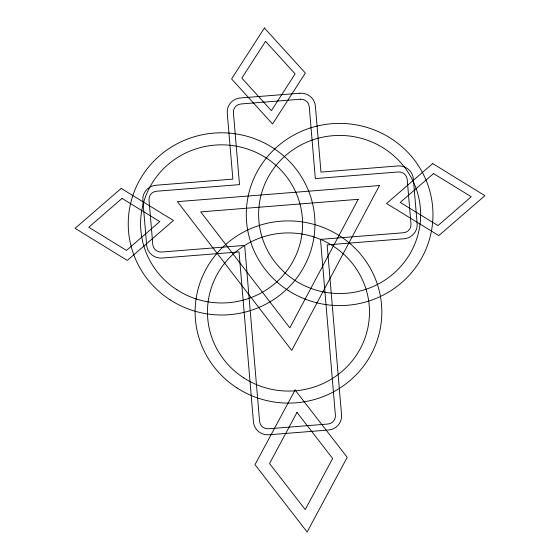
<?xml version="1.0" encoding="UTF-8"?>
<svg xmlns="http://www.w3.org/2000/svg" width="560" height="560" viewBox="0 0 560 560"><rect width="100%" height="100%" fill="white"/><g stroke="black" fill="none" stroke-linecap="round" stroke-linejoin="round"><path stroke-width="0.84" d="M358.225 199.318L289.821 327.859L200.69 211.883L358.225 199.318M379.463 185.542L291.732 350.399L177.415 201.656L379.463 185.542M295.085 389.998L254.996 464.674L307.125 532L347.207 457.324L295.085 389.998M296.989 412.419L269.556 463.519L305.221 509.586L332.654 458.486L296.989 412.419M264.404 28L231.588 78.939L272.545 123.998L305.361 73.059L264.404 28M265.538 41.335L241.836 78.127L271.411 110.67L295.113 73.878L265.538 41.335M121.212 188.419L75.089 228.34L127.316 260.421L173.446 220.493L121.212 188.419M122.059 198.415L88.746 227.248L126.469 250.418L159.782 221.585L122.059 198.415M432.684 163.583L386.554 203.504L438.788 235.585L484.911 195.664L432.684 163.583M433.531 173.579L400.218 202.412L437.941 225.582L471.254 196.749L433.531 173.579M299.845 93.233L240.422 97.972A14.392 14.049 1.2 0 0 227.262 113.113L232.855 179.116L156.016 185.241A14.392 14.049 1.2 0 0 142.856 200.382L146.657 245.182A14.392 14.049 1.2 0 0 162.183 258.041L239.029 251.916L253.435 421.911A14.392 14.049 1.2 0 0 268.968 434.77L328.391 430.031A14.392 14.049 1.2 0 0 341.551 414.89L327.145 244.888L403.984 238.763A14.392 14.049 1.2 0 0 417.144 223.615L413.343 178.815A14.392 14.049 1.2 0 0 397.817 165.963L320.971 172.088L315.378 106.085A14.392 14.049 1.2 0 0 299.845 93.233M300.356 99.232L240.933 103.971A8.225 8.029 1.2 0 0 233.415 112.623L239.512 184.625L156.527 191.24A8.225 8.029 1.2 0 0 149.009 199.892L152.803 244.692A8.225 8.029 1.2 0 0 161.679 252.042L244.664 245.42L259.581 421.421A8.225 8.029 1.2 0 0 268.457 428.771L327.887 424.032A8.225 8.029 1.2 0 0 335.405 415.38L320.488 239.379L403.473 232.757A8.225 8.029 1.2 0 0 410.991 224.105L407.197 179.305A8.225 8.029 1.2 0 0 398.321 171.962L315.336 178.577L309.232 106.575A8.225 8.029 1.2 0 0 300.356 99.232M170.135 299.866A93.352 91.098 1.2 0 0 314.776 229.488A93.352 91.098 1.2 0 0 179.872 142.366A93.352 91.098 1.2 0 0 170.135 299.866M288.169 290.451A93.352 91.098 1.2 0 0 432.803 220.073A93.352 91.098 1.2 0 0 297.906 132.958A93.352 91.098 1.2 0 0 288.169 290.451M237.02 387.961A93.352 91.098 1.2 0 0 381.654 317.583A93.352 91.098 1.2 0 0 246.757 230.461A93.352 91.098 1.2 0 0 237.02 387.961M294.966 280.413A81.011 79.065 1.2 0 0 420.49 219.338A81.011 79.065 1.2 0 0 303.422 143.731A81.011 79.065 1.2 0 0 294.966 280.413M176.939 289.828A81.011 79.065 1.2 0 0 302.463 228.746A81.011 79.065 1.2 0 0 185.388 153.146A81.011 79.065 1.2 0 0 176.939 289.828M243.817 377.923A81.011 79.065 1.2 0 0 369.341 316.841A81.011 79.065 1.2 0 0 252.266 241.234A81.011 79.065 1.2 0 0 243.817 377.923"/></g></svg>
